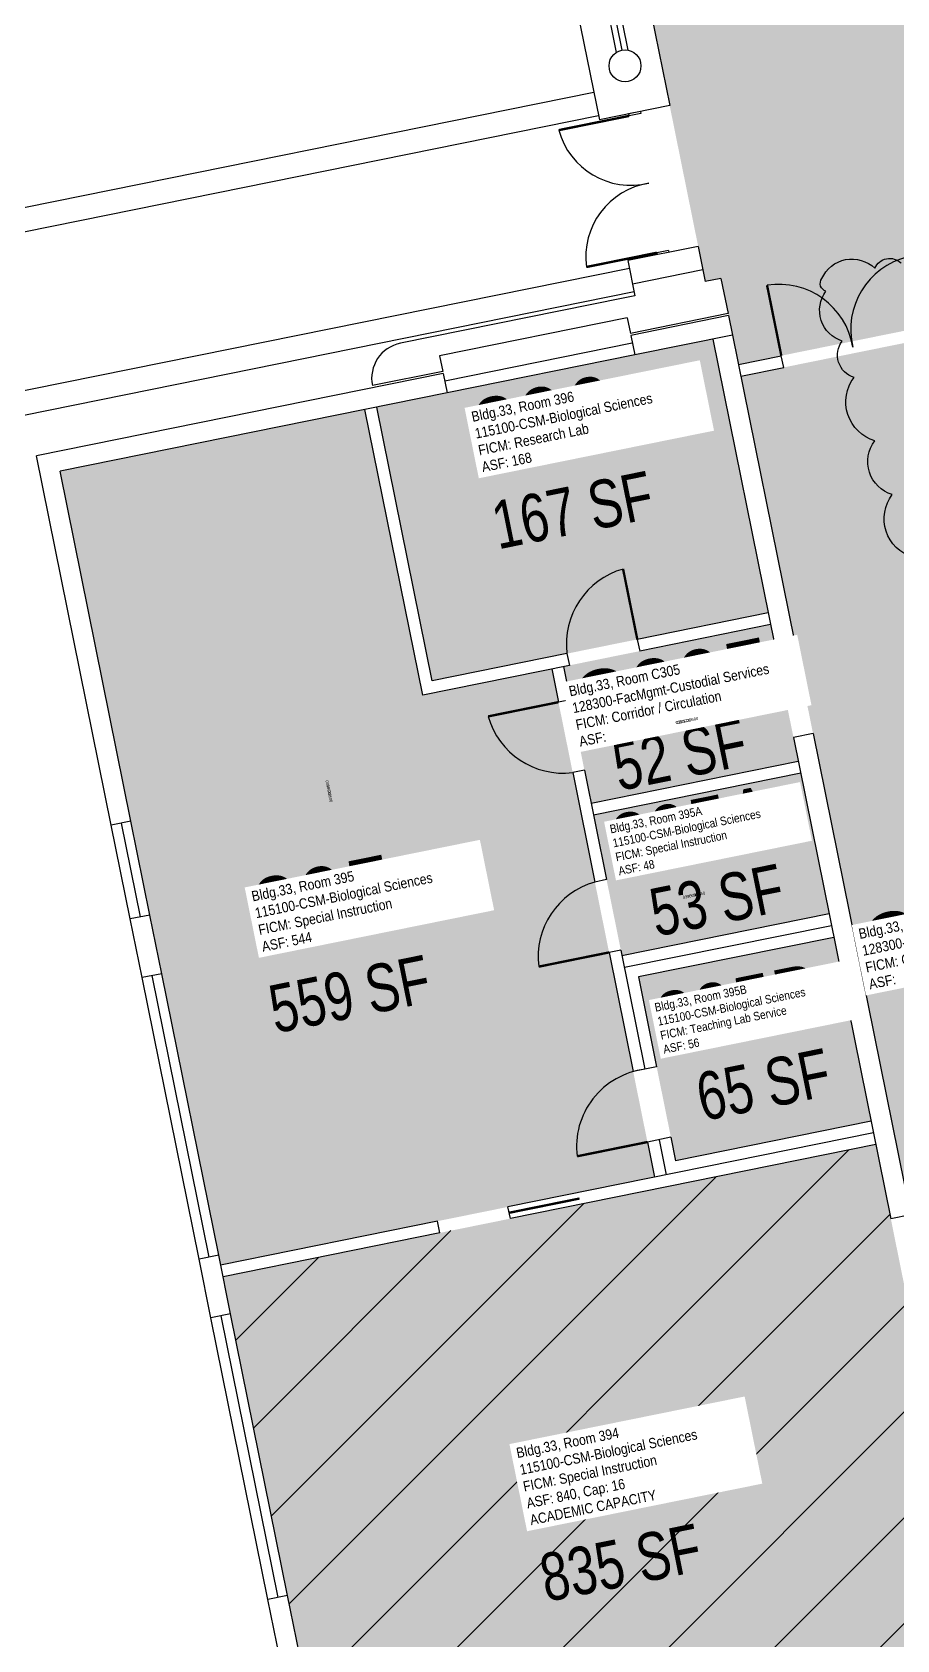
# Model space of a CAD drawing. Header units: inches. Extents: x 0 to 69220337, y 0 to 27683436.
# Drawn here: x 69218583 to 69219017, y 27680484 to 27681290 of the extents above; entities that cross this region are included whole.
import ezdxf
from ezdxf import colors
from ezdxf.entities.mleader import LeaderData, LeaderLine
from ezdxf.enums import TextEntityAlignment as Align
from ezdxf.math import Vec2, Vec3

# ---------------------------------------------------------------- set-up
doc = ezdxf.new("R2010")
doc.units = ezdxf.units.IN
doc.header["$LTSCALE"] = 0.25
doc.header["$MEASUREMENT"] = 0
doc.layers.get('0').update_dxf_attribs({"linetype": 'CONTINUOUS'})
for name, color, linetype in [('A-DOOR', 2, 'CONTINUOUS'), ('A-FLOR', 3, 'CONTINUOUS'), ('A-GLAZ', 1, 'CONTINUOUS'), ('A-IDEN-RNUM', 7, 'CONTINUOUS'), ('A-IDEN-SNUM', 4, 'CONTINUOUS'), ('A-IDEN-VNUM', 4, 'CONTINUOUS'), ('A-WALL', 5, 'CONTINUOUS'), ('AREA-TEXT', 3, 'CONTINUOUS'), ('Rooms-Capacity', 4, 'CONTINUOUS'), ('Rooms-Category-Color', 7, 'CONTINUOUS'), ('Rooms-College-Color', 7, 'CONTINUOUS'), ('Rooms-Department-Color', 7, 'CONTINUOUS'), ('Rooms-Division-Color', 7, 'CONTINUOUS'), ('Rooms-Information', 7, 'CONTINUOUS')]:
    doc.layers.add(name, color=color, linetype=linetype)
doc.layers.add('A-REV', color=1, linetype='CONTINUOUS', true_color=0xff0000)
doc.styles.add('Arial', font='arial.ttf')
doc.styles.add('CP_AREA', font='arial.ttf', dxfattribs={"height": 15})
doc.styles.add('CP_ROOMSNUMBER', font='arial.ttf', dxfattribs={"height": 1})
doc.styles.add('CP_ROOMVNUMBER', font='arial.ttf', dxfattribs={"width": 0.85, "height": 0.075})
doc.styles.get("Standard").update_dxf_attribs({"font": 'arial.ttf'})

# ---------------------------------------------------------------- blocks, each defined once
blk = doc.blocks.new('ProjectRev')
at = {"transparency": 16777216}
blk.add_lwpolyline([(0, 0.122), (-0.1221, -0.0895), (0.1221, -0.0895)], close=True, dxfattribs=at)
at = {"transparency": 16777216, "insert": (-0.1798, -0.1151), "char_height": 0.0625, "width": 0.24749, "attachment_point": 1, "style": 'Arial'}
blk.add_mtext('PJ#', dxfattribs=at)
at = {"transparency": 16777216, "style": 'Arial', "width": 0.75}
blk.add_attdef('YEAR', text='', height=0.0625, dxfattribs=at).set_placement((0, 0), align=Align.MIDDLE_CENTER)
at = {"transparency": 16777216, "style": 'Arial'}
blk.add_attdef('PROJECT', text='', height=0.0625, dxfattribs=at).set_placement((-0.0276, -0.1151), align=Align.TOP_LEFT)

msp = doc.modelspace()

# ---------------------------------------------------------------- hatches: boundary and pattern name
at = {"layer": 'Rooms-Capacity'}
h = msp.add_hatch(dxfattribs=at)
h.set_pattern_fill('ANSI31', color=256, scale=300, style=0)
h.set_pattern_definition([(45, (0, 0), (-26.516504294, 26.516504294), [])])
h.paths.add_polyline_path([(69219006.28, 27680732.63), (69218678.92, 27680666.39), (69218682.68, 27680647.77), (69218711.24, 27680506.63), (69218717.19, 27680477.23), (69218745.75, 27680336.09), (69218750.31, 27680313.54), (69219077.68, 27680379.78)])
at = {"layer": 'Rooms-Category-Color', "true_color": 0xadadad}
h = msp.add_hatch(color=253, dxfattribs=at)
edge = h.paths.add_edge_path()
edge.add_line((69219114.61, 27681373.89), (69219160.32, 27681383.14))
edge.add_line((69219160.32, 27681383.14), (69219161.04, 27681379.57))
edge.add_arc((69219088.96, 27681365.33), 73.48, -82.08758, 11.17356, ccw=False)
edge.add_line((69219099.07, 27681292.56), (69219086.38, 27681355.28))
edge.add_line((69219086.38, 27681355.28), (69219019.75, 27681341.8))
edge.add_line((69219019.75, 27681341.8), (69219004.73, 27681416.02))
edge.add_line((69219004.73, 27681416.02), (69218875.33, 27681389.84))
edge.add_line((69218875.33, 27681389.84), (69218920.76, 27681165.31))
edge.add_line((69218920.76, 27681165.31), (69218928.62, 27681166.9))
edge.add_line((69218928.62, 27681166.9), (69218932.19, 27681149.25))
edge.add_line((69218932.19, 27681149.25), (69218934.37, 27681138.47))
edge.add_line((69218934.37, 27681138.47), (69218937.34, 27681123.8))
edge.add_line((69218937.34, 27681123.8), (69219048.76, 27681146.35))
edge.add_line((69219048.76, 27681146.35), (69219040.22, 27681159.89))
edge.add_line((69219040.22, 27681159.89), (69219038.24, 27681169.69))
edge.add_line((69219038.24, 27681169.69), (69219036.06, 27681180.47))
edge.add_line((69219036.06, 27681180.47), (69219373.23, 27681248.69))
edge.add_line((69219373.23, 27681248.69), (69219349.42, 27681366.35))
edge.add_arc((69219348.48, 27681484.93), 118.59, 112.41891, 270.45843, ccw=False)
edge.add_line((69219303.25, 27681594.56), (69219281.43, 27681702.41))
edge.add_line((69219281.43, 27681702.41), (69218944.26, 27681634.19))
edge.add_line((69218944.26, 27681634.19), (69218934.94, 27681680.26))
edge.add_line((69218934.94, 27681680.26), (69218829.08, 27681658.84))
edge.add_line((69218829.08, 27681658.84), (69218843.35, 27681588.35))
edge.add_line((69218843.35, 27681588.35), (69218835.47, 27681586.76))
edge.add_line((69218835.47, 27681586.76), (69218836.65, 27681580.88))
edge.add_line((69218836.65, 27681580.88), (69218836.67, 27681580.88))
edge.add_line((69218836.67, 27681580.88), (69218875.13, 27681390.82))
edge.add_line((69218875.13, 27681390.82), (69219004.53, 27681417))
edge.add_line((69219004.53, 27681417), (69218993.82, 27681469.93))
edge.add_arc((69219064.98, 27681486.23), 73, 11.41414, 192.89551, ccw=False)
edge.add_line((69219136.54, 27681500.67), (69219152.26, 27681422.97))
edge.add_line((69219152.26, 27681422.97), (69219146.38, 27681421.78))
edge.add_arc((69219154.44, 27681381.95), 40.64, 101.43867, 191.43867)
at = {"layer": 'Rooms-Category-Color', "true_color": 0xe3f498}
for points in [[(69218924.57, 27681136.49), (69218885.36, 27681128.56), (69218791.27, 27681109.52), (69218755.98, 27681102.38), (69218783.76, 27680965.11), (69218952.34, 27680999.22)], [(69218750.1, 27681101.19), (69218597.2, 27681070.25), (69218632.7, 27680894.8), (69218642.22, 27680847.76), (69218648.17, 27680818.35), (69218676.73, 27680677.21), (69218677.73, 27680672.27), (69218895.32, 27680716.3), (69218843.76, 27680971.13), (69218779.07, 27680958.04)], [(69218968.6, 27680918.85), (69218864.71, 27680897.83), (69218878.99, 27680827.26), (69218982.88, 27680848.28)], [(69218985.26, 27680836.52), (69218887.25, 27680816.69), (69218905.89, 27680724.56), (69219003.9, 27680744.39)], [(69219006.28, 27680732.63), (69218678.92, 27680666.39), (69218682.68, 27680647.77), (69218711.24, 27680506.63), (69218717.19, 27680477.23), (69218745.75, 27680336.09), (69218750.31, 27680313.54), (69219077.68, 27680379.78)]]:
    msp.add_hatch(color=61, dxfattribs=at).paths.add_polyline_path(points)
at = {"layer": 'Rooms-Category-Color', "true_color": 0xadadad}
for points in [[(69219155.91, 27680043.58), (69219267.64, 27680066.19), (69219101.34, 27680888.09), (69219093.37, 27680897.21), (69219086.63, 27680930.54), (69219123.45, 27680937.99), (69219106, 27681024.24), (69219069.18, 27681016.79), (69219062.44, 27681050.11), (69219067.46, 27681065.38), (69219052.18, 27681140.92), (69218938.53, 27681117.92)], [(69218953.53, 27680993.34), (69218849.64, 27680972.32), (69218863.52, 27680903.71), (69218967.41, 27680924.74)]]:
    msp.add_hatch(color=253, dxfattribs=at).paths.add_polyline_path(points)
at = {"layer": 'Rooms-College-Color', "true_color": 0xadadad}
h = msp.add_hatch(color=253, dxfattribs=at)
edge = h.paths.add_edge_path()
edge.add_line((69219114.61, 27681373.89), (69219160.32, 27681383.14))
edge.add_line((69219160.32, 27681383.14), (69219161.04, 27681379.57))
edge.add_arc((69219088.96, 27681365.33), 73.48, -82.08758, 11.17356, ccw=False)
edge.add_line((69219099.07, 27681292.56), (69219086.38, 27681355.28))
edge.add_line((69219086.38, 27681355.28), (69219019.75, 27681341.8))
edge.add_line((69219019.75, 27681341.8), (69219004.73, 27681416.02))
edge.add_line((69219004.73, 27681416.02), (69218875.33, 27681389.84))
edge.add_line((69218875.33, 27681389.84), (69218920.76, 27681165.31))
edge.add_line((69218920.76, 27681165.31), (69218928.62, 27681166.9))
edge.add_line((69218928.62, 27681166.9), (69218932.19, 27681149.25))
edge.add_line((69218932.19, 27681149.25), (69218934.37, 27681138.47))
edge.add_line((69218934.37, 27681138.47), (69218937.34, 27681123.8))
edge.add_line((69218937.34, 27681123.8), (69219048.76, 27681146.35))
edge.add_line((69219048.76, 27681146.35), (69219040.22, 27681159.89))
edge.add_line((69219040.22, 27681159.89), (69219038.24, 27681169.69))
edge.add_line((69219038.24, 27681169.69), (69219036.06, 27681180.47))
edge.add_line((69219036.06, 27681180.47), (69219373.23, 27681248.69))
edge.add_line((69219373.23, 27681248.69), (69219349.42, 27681366.35))
edge.add_arc((69219348.48, 27681484.93), 118.59, 112.41891, 270.45843, ccw=False)
edge.add_line((69219303.25, 27681594.56), (69219281.43, 27681702.41))
edge.add_line((69219281.43, 27681702.41), (69218944.26, 27681634.19))
edge.add_line((69218944.26, 27681634.19), (69218934.94, 27681680.26))
edge.add_line((69218934.94, 27681680.26), (69218829.08, 27681658.84))
edge.add_line((69218829.08, 27681658.84), (69218843.35, 27681588.35))
edge.add_line((69218843.35, 27681588.35), (69218835.47, 27681586.76))
edge.add_line((69218835.47, 27681586.76), (69218836.65, 27681580.88))
edge.add_line((69218836.65, 27681580.88), (69218836.67, 27681580.88))
edge.add_line((69218836.67, 27681580.88), (69218875.13, 27681390.82))
edge.add_line((69218875.13, 27681390.82), (69219004.53, 27681417))
edge.add_line((69219004.53, 27681417), (69218993.82, 27681469.93))
edge.add_arc((69219064.98, 27681486.23), 73, 11.41414, 192.89551, ccw=False)
edge.add_line((69219136.54, 27681500.67), (69219152.26, 27681422.97))
edge.add_line((69219152.26, 27681422.97), (69219146.38, 27681421.78))
edge.add_arc((69219154.44, 27681381.95), 40.64, 101.43867, 191.43867)
at = {"layer": 'Rooms-College-Color', "true_color": 0xffe090}
for points in [[(69218924.57, 27681136.49), (69218885.36, 27681128.56), (69218791.27, 27681109.52), (69218755.98, 27681102.38), (69218783.76, 27680965.11), (69218952.34, 27680999.22)], [(69218750.1, 27681101.19), (69218597.2, 27681070.25), (69218632.7, 27680894.8), (69218642.22, 27680847.76), (69218648.17, 27680818.35), (69218676.73, 27680677.21), (69218677.73, 27680672.27), (69218895.32, 27680716.3), (69218843.76, 27680971.13), (69218779.07, 27680958.04)], [(69218968.6, 27680918.85), (69218864.71, 27680897.83), (69218878.99, 27680827.26), (69218982.88, 27680848.28)], [(69218985.26, 27680836.52), (69218887.25, 27680816.69), (69218905.89, 27680724.56), (69219003.9, 27680744.39)], [(69219006.28, 27680732.63), (69218678.92, 27680666.39), (69218682.68, 27680647.77), (69218711.24, 27680506.63), (69218717.19, 27680477.23), (69218745.75, 27680336.09), (69218750.31, 27680313.54), (69219077.68, 27680379.78)]]:
    msp.add_hatch(color=41, dxfattribs=at).paths.add_polyline_path(points)
at = {"layer": 'Rooms-College-Color', "true_color": 0xadadad}
for points in [[(69219155.91, 27680043.58), (69219267.64, 27680066.19), (69219101.34, 27680888.09), (69219093.37, 27680897.21), (69219086.63, 27680930.54), (69219123.45, 27680937.99), (69219106, 27681024.24), (69219069.18, 27681016.79), (69219062.44, 27681050.11), (69219067.46, 27681065.38), (69219052.18, 27681140.92), (69218938.53, 27681117.92)], [(69218953.53, 27680993.34), (69218849.64, 27680972.32), (69218863.52, 27680903.71), (69218967.41, 27680924.74)]]:
    msp.add_hatch(color=253, dxfattribs=at).paths.add_polyline_path(points)
at = {"layer": 'Rooms-Department-Color', "true_color": 0xacacac}
h = msp.add_hatch(color=253, dxfattribs=at)
edge = h.paths.add_edge_path()
edge.add_line((69219114.61, 27681373.89), (69219160.32, 27681383.14))
edge.add_line((69219160.32, 27681383.14), (69219161.04, 27681379.57))
edge.add_arc((69219088.96, 27681365.33), 73.48, -82.08758, 11.17356, ccw=False)
edge.add_line((69219099.07, 27681292.56), (69219086.38, 27681355.28))
edge.add_line((69219086.38, 27681355.28), (69219019.75, 27681341.8))
edge.add_line((69219019.75, 27681341.8), (69219004.73, 27681416.02))
edge.add_line((69219004.73, 27681416.02), (69218875.33, 27681389.84))
edge.add_line((69218875.33, 27681389.84), (69218920.76, 27681165.31))
edge.add_line((69218920.76, 27681165.31), (69218928.62, 27681166.9))
edge.add_line((69218928.62, 27681166.9), (69218932.19, 27681149.25))
edge.add_line((69218932.19, 27681149.25), (69218934.37, 27681138.47))
edge.add_line((69218934.37, 27681138.47), (69218937.34, 27681123.8))
edge.add_line((69218937.34, 27681123.8), (69219048.76, 27681146.35))
edge.add_line((69219048.76, 27681146.35), (69219040.22, 27681159.89))
edge.add_line((69219040.22, 27681159.89), (69219038.24, 27681169.69))
edge.add_line((69219038.24, 27681169.69), (69219036.06, 27681180.47))
edge.add_line((69219036.06, 27681180.47), (69219373.23, 27681248.69))
edge.add_line((69219373.23, 27681248.69), (69219349.42, 27681366.35))
edge.add_arc((69219348.48, 27681484.93), 118.59, 112.41891, 270.45843, ccw=False)
edge.add_line((69219303.25, 27681594.56), (69219281.43, 27681702.41))
edge.add_line((69219281.43, 27681702.41), (69218944.26, 27681634.19))
edge.add_line((69218944.26, 27681634.19), (69218934.94, 27681680.26))
edge.add_line((69218934.94, 27681680.26), (69218829.08, 27681658.84))
edge.add_line((69218829.08, 27681658.84), (69218843.35, 27681588.35))
edge.add_line((69218843.35, 27681588.35), (69218835.47, 27681586.76))
edge.add_line((69218835.47, 27681586.76), (69218836.65, 27681580.88))
edge.add_line((69218836.65, 27681580.88), (69218836.67, 27681580.88))
edge.add_line((69218836.67, 27681580.88), (69218875.13, 27681390.82))
edge.add_line((69218875.13, 27681390.82), (69219004.53, 27681417))
edge.add_line((69219004.53, 27681417), (69218993.82, 27681469.93))
edge.add_arc((69219064.98, 27681486.23), 73, 11.41414, 192.89551, ccw=False)
edge.add_line((69219136.54, 27681500.67), (69219152.26, 27681422.97))
edge.add_line((69219152.26, 27681422.97), (69219146.38, 27681421.78))
edge.add_arc((69219154.44, 27681381.95), 40.64, 101.43867, 191.43867)
at = {"layer": 'Rooms-Department-Color', "true_color": 0xffe090}
for points in [[(69218924.57, 27681136.49), (69218885.36, 27681128.56), (69218791.27, 27681109.52), (69218755.98, 27681102.38), (69218783.76, 27680965.11), (69218952.34, 27680999.22)], [(69218750.1, 27681101.19), (69218597.2, 27681070.25), (69218632.7, 27680894.8), (69218642.22, 27680847.76), (69218648.17, 27680818.35), (69218676.73, 27680677.21), (69218677.73, 27680672.27), (69218895.32, 27680716.3), (69218843.76, 27680971.13), (69218779.07, 27680958.04)], [(69218968.6, 27680918.85), (69218864.71, 27680897.83), (69218878.99, 27680827.26), (69218982.88, 27680848.28)], [(69218985.26, 27680836.52), (69218887.25, 27680816.69), (69218905.89, 27680724.56), (69219003.9, 27680744.39)], [(69219006.28, 27680732.63), (69218678.92, 27680666.39), (69218682.68, 27680647.77), (69218711.24, 27680506.63), (69218717.19, 27680477.23), (69218745.75, 27680336.09), (69218750.31, 27680313.54), (69219077.68, 27680379.78)]]:
    msp.add_hatch(color=41, dxfattribs=at).paths.add_polyline_path(points)
at = {"layer": 'Rooms-Department-Color', "true_color": 0xacacac}
for points in [[(69219155.91, 27680043.58), (69219267.64, 27680066.19), (69219101.34, 27680888.09), (69219093.37, 27680897.21), (69219086.63, 27680930.54), (69219123.45, 27680937.99), (69219106, 27681024.24), (69219069.18, 27681016.79), (69219062.44, 27681050.11), (69219067.46, 27681065.38), (69219052.18, 27681140.92), (69218938.53, 27681117.92)], [(69218953.53, 27680993.34), (69218849.64, 27680972.32), (69218863.52, 27680903.71), (69218967.41, 27680924.74)]]:
    msp.add_hatch(color=253, dxfattribs=at).paths.add_polyline_path(points)
at = {"layer": 'Rooms-Division-Color', "true_color": 0xadadad}
h = msp.add_hatch(color=253, dxfattribs=at)
edge = h.paths.add_edge_path()
edge.add_line((69219114.61, 27681373.89), (69219160.32, 27681383.14))
edge.add_line((69219160.32, 27681383.14), (69219161.04, 27681379.57))
edge.add_arc((69219088.96, 27681365.33), 73.48, -82.08758, 11.17356, ccw=False)
edge.add_line((69219099.07, 27681292.56), (69219086.38, 27681355.28))
edge.add_line((69219086.38, 27681355.28), (69219019.75, 27681341.8))
edge.add_line((69219019.75, 27681341.8), (69219004.73, 27681416.02))
edge.add_line((69219004.73, 27681416.02), (69218875.33, 27681389.84))
edge.add_line((69218875.33, 27681389.84), (69218920.76, 27681165.31))
edge.add_line((69218920.76, 27681165.31), (69218928.62, 27681166.9))
edge.add_line((69218928.62, 27681166.9), (69218932.19, 27681149.25))
edge.add_line((69218932.19, 27681149.25), (69218934.37, 27681138.47))
edge.add_line((69218934.37, 27681138.47), (69218937.34, 27681123.8))
edge.add_line((69218937.34, 27681123.8), (69219048.76, 27681146.35))
edge.add_line((69219048.76, 27681146.35), (69219040.22, 27681159.89))
edge.add_line((69219040.22, 27681159.89), (69219038.24, 27681169.69))
edge.add_line((69219038.24, 27681169.69), (69219036.06, 27681180.47))
edge.add_line((69219036.06, 27681180.47), (69219373.23, 27681248.69))
edge.add_line((69219373.23, 27681248.69), (69219349.42, 27681366.35))
edge.add_arc((69219348.48, 27681484.93), 118.59, 112.41891, 270.45843, ccw=False)
edge.add_line((69219303.25, 27681594.56), (69219281.43, 27681702.41))
edge.add_line((69219281.43, 27681702.41), (69218944.26, 27681634.19))
edge.add_line((69218944.26, 27681634.19), (69218934.94, 27681680.26))
edge.add_line((69218934.94, 27681680.26), (69218829.08, 27681658.84))
edge.add_line((69218829.08, 27681658.84), (69218843.35, 27681588.35))
edge.add_line((69218843.35, 27681588.35), (69218835.47, 27681586.76))
edge.add_line((69218835.47, 27681586.76), (69218836.65, 27681580.88))
edge.add_line((69218836.65, 27681580.88), (69218836.67, 27681580.88))
edge.add_line((69218836.67, 27681580.88), (69218875.13, 27681390.82))
edge.add_line((69218875.13, 27681390.82), (69219004.53, 27681417))
edge.add_line((69219004.53, 27681417), (69218993.82, 27681469.93))
edge.add_arc((69219064.98, 27681486.23), 73, 11.41414, 192.89551, ccw=False)
edge.add_line((69219136.54, 27681500.67), (69219152.26, 27681422.97))
edge.add_line((69219152.26, 27681422.97), (69219146.38, 27681421.78))
edge.add_arc((69219154.44, 27681381.95), 40.64, 101.43867, 191.43867)
at = {"layer": 'Rooms-Division-Color', "true_color": 0xffe090}
for points in [[(69218924.57, 27681136.49), (69218885.36, 27681128.56), (69218791.27, 27681109.52), (69218755.98, 27681102.38), (69218783.76, 27680965.11), (69218952.34, 27680999.22)], [(69218750.1, 27681101.19), (69218597.2, 27681070.25), (69218632.7, 27680894.8), (69218642.22, 27680847.76), (69218648.17, 27680818.35), (69218676.73, 27680677.21), (69218677.73, 27680672.27), (69218895.32, 27680716.3), (69218843.76, 27680971.13), (69218779.07, 27680958.04)], [(69218968.6, 27680918.85), (69218864.71, 27680897.83), (69218878.99, 27680827.26), (69218982.88, 27680848.28)], [(69218985.26, 27680836.52), (69218887.25, 27680816.69), (69218905.89, 27680724.56), (69219003.9, 27680744.39)], [(69219006.28, 27680732.63), (69218678.92, 27680666.39), (69218682.68, 27680647.77), (69218711.24, 27680506.63), (69218717.19, 27680477.23), (69218745.75, 27680336.09), (69218750.31, 27680313.54), (69219077.68, 27680379.78)]]:
    msp.add_hatch(color=41, dxfattribs=at).paths.add_polyline_path(points)
at = {"layer": 'Rooms-Division-Color', "true_color": 0xadadad}
for points in [[(69219155.91, 27680043.58), (69219267.64, 27680066.19), (69219101.34, 27680888.09), (69219093.37, 27680897.21), (69219086.63, 27680930.54), (69219123.45, 27680937.99), (69219106, 27681024.24), (69219069.18, 27681016.79), (69219062.44, 27681050.11), (69219067.46, 27681065.38), (69219052.18, 27681140.92), (69218938.53, 27681117.92)], [(69218953.53, 27680993.34), (69218849.64, 27680972.32), (69218863.52, 27680903.71), (69218967.41, 27680924.74)]]:
    msp.add_hatch(color=253, dxfattribs=at).paths.add_polyline_path(points)

# ---------------------------------------------------------------- linework, layer by layer
at = {"layer": 'A-DOOR', "const_width": 1.2, "elevation": 0}
for points in [[(69218882.53, 27681248.37), (69218847.24, 27681241.23)], [(69218896.41, 27681179.76), (69218861.12, 27681172.62)], [(69218891.75, 27680733.94), (69218856.46, 27680726.8)]]:
    msp.add_lwpolyline(points, dxfattribs=at)
at = {"layer": 'A-DOOR', "const_width": 1.2}
for points in [[(69218958.88, 27681128.16), (69218951.74, 27681163.45)], [(69218886.67, 27680985.93), (69218879.53, 27681021.22)], [(69218847.13, 27680954.46), (69218811.84, 27680947.32)], [(69218872.51, 27680829.01), (69218837.23, 27680821.87)], [(69218822.4, 27680698.49), (69218857.69, 27680705.63)]]:
    msp.add_lwpolyline(points, dxfattribs=at)
at = {"layer": 'A-DOOR'}
for centre, radius, start, end in [((69218883.49, 27681251.18, 0), 37.59, 195.33959, 283.7258), ((69218898.39, 27681177.55, 0), 37.59, 99.15154, 187.53775), ((69219031.22, 27681141.27), 37.53, 103.72928, 193.72928), ((69218957.71, 27681126.4), 37.53, 9.14806, 99.14806), ((69218890.21, 27680983.59), 39.12, 105.83737, 187.03996), ((69218849.47, 27680958), 39.12, 195.83737, 277.03996), ((69218876.05, 27680826.67), 39.12, 105.83737, 187.03996), ((69218895.28, 27680731.6, 0), 39.12, 97.03996, 187.03996)]:
    msp.add_arc(centre, radius, start, end, dxfattribs=at)
at = {"layer": 'A-FLOR'}
for p, q in [((69218836.67, 27681580.88, 0), (69218902.91, 27681253.52, 0)), ((69218801.39, 27681573.74, 0), (69218867.63, 27681246.38, 0)), ((69218902.91, 27681253.52), (69218867.63, 27681246.38))]:
    msp.add_line(p, q, dxfattribs=at)
at = {"layer": 'A-GLAZ'}
for p, q in [((69218838.98, 27681463.59, 0), (69218876.1, 27681280.14, 0)), ((69218842.04, 27681463.62, 0), (69218878.92, 27681281.31, 0)), ((69218844.86, 27681464.78, 0), (69218881.98, 27681281.33, 0)), ((69218632.42, 27680845.78), (69218622.9, 27680892.82)), ((69218627.8, 27680893.81), (69218637.32, 27680846.77)), ((69218642.22, 27680847.76), (69218632.7, 27680894.8)), ((69218666.93, 27680675.23), (69218638.37, 27680816.37)), ((69218643.27, 27680817.36), (69218671.83, 27680676.22)), ((69218676.73, 27680677.21), (69218648.17, 27680818.35)), ((69218701.44, 27680504.65), (69218672.88, 27680645.79)), ((69218677.78, 27680646.78), (69218706.34, 27680505.64)), ((69218711.24, 27680506.63), (69218682.68, 27680647.77))]:
    msp.add_line(p, q, dxfattribs=at)
at = {"layer": 'A-REV'}
msp.add_lwpolyline([(69219024.7, 27681027.19, -0.520567), (69219014.49, 27681058.52, -0.520567), (69219005.72, 27681085.48, -0.520567), (69218995.36, 27681117.27, -0.520567), (69218989.42, 27681135.52, -0.520567), (69218981.29, 27681160.47, -0.520567), (69218979.23, 27681166.79, -0.520567), (69219005.76, 27681172.03, -0.520567), (69219018.93, 27681174.64, -0.520567)], format="xyb", dxfattribs=at)
at = {"layer": 'A-WALL'}
for p, q in [((69218864.84, 27681260.14), (69218430.57, 27681172.27)), ((69218867.22, 27681248.38), (69218432.95, 27681160.51)), ((69218888.21, 27681250.54), (69218882.33, 27681249.35)), ((69218882.33, 27681249.35, 0), (69218882.53, 27681248.37, 0)), ((69218888.41, 27681249.56), (69218882.53, 27681248.37)), ((69218888.21, 27681250.54, 0), (69218888.41, 27681249.56, 0)), ((69218917.19, 27681182.95), (69218881.91, 27681175.81)), ((69218917.19, 27681182.95, 0), (69218920.76, 27681165.31, 0)), ((69218881.91, 27681175.81, 0), (69218885.48, 27681158.17, 0)), ((69218902.29, 27681180.95), (69218896.41, 27681179.76)), ((69218896.41, 27681179.76, 0), (69218896.61, 27681178.78, 0)), ((69218902.29, 27681180.95, 0), (69218902.49, 27681179.97, 0)), ((69218882.69, 27681171.93), (69218448.42, 27681084.06)), ((69218919.57, 27681171.19), (69218884.29, 27681164.05)), ((69218919.55, 27681171.18), (69218920.74, 27681165.3)), ((69218928.62, 27681166.9), (69218920.74, 27681165.3)), ((69218928.62, 27681166.9), (69218932.19, 27681149.25, 0)), ((69218885.07, 27681160.17), (69218450.8, 27681072.3)), ((69218885.49, 27681158.17), (69218879.61, 27681156.98)), ((69218879.61, 27681156.98), (69218767.87, 27681134.37)), ((69218932.19, 27681149.25), (69218883.18, 27681139.34)), ((69218881.59, 27681147.18), (69218787.5, 27681128.14)), ((69218881.59, 27681147.18), (69218883.18, 27681139.34)), ((69218932.39, 27681148.23), (69218883.39, 27681138.31)), ((69218932.39, 27681148.23, 0), (69218934.37, 27681138.47, 0)), ((69218884.17, 27681134.44), (69218790.08, 27681115.4)), ((69218883.39, 27681138.31), (69218885.36, 27681128.56)), ((69218934.37, 27681138.47), (69218885.36, 27681128.56)), ((69218924.57, 27681136.49, 0), (69218955.47, 27680983.74, 0)), ((69218934.37, 27681138.47, 0), (69218965.28, 27680985.72, 0)), ((69218787.5, 27681128.14), (69218789.09, 27681120.3)), ((69218885.36, 27681128.56), (69218791.27, 27681109.52)), ((69218937.34, 27681123.8), (69218958.88, 27681128.16)), ((69218960.07, 27681122.28), (69218958.88, 27681128.16)), ((69218789.29, 27681119.28), (69218585.43, 27681078.03)), ((69218789.09, 27681120.3), (69218753.8, 27681113.16)), ((69218789.29, 27681119.28), (69218791.27, 27681109.52)), ((69218938.53, 27681117.92), (69218960.07, 27681122.28)), ((69218791.27, 27681109.52), (69218597.2, 27681070.25)), ((69218779.07, 27680958.04), (69218750.1, 27681101.19)), ((69218783.76, 27680965.11), (69218755.98, 27681102.38)), ((69218622.9, 27680892.82), (69218585.43, 27681078.03)), ((69218632.7, 27680894.8), (69218597.2, 27681070.25)), ((69218952.34, 27680999.22), (69218886.67, 27680985.93)), ((69218953.53, 27680993.34), (69218887.86, 27680980.05)), ((69218886.67, 27680985.93, 0), (69218887.86, 27680980.05, 0)), ((69218965.28, 27680985.72), (69218955.47, 27680983.74)), ((69218852.58, 27680972.91), (69218779.07, 27680958.04)), ((69218851.39, 27680978.8), (69218783.76, 27680965.11)), ((69218849.64, 27680972.32, 0), (69218853.01, 27680955.65, 0)), ((69218851.39, 27680978.8, 0), (69218852.58, 27680972.91, 0)), ((69218843.76, 27680971.13, 0), (69218847.13, 27680954.46, 0)), ((69218853.01, 27680955.65), (69218847.13, 27680954.46)), ((69218974.8, 27680938.68), (69218964.99, 27680936.69)), ((69218964.99, 27680936.69, 0), (69219013.82, 27680695.38, 0)), ((69218974.8, 27680938.68, 0), (69219023.62, 27680697.37, 0)), ((69218967.41, 27680924.74), (69218863.52, 27680903.71)), ((69218860.15, 27680920.37), (69218854.27, 27680919.18)), ((69218854.27, 27680919.18, 0), (69218865.37, 27680864.3, 0)), ((69218860.15, 27680920.37, 0), (69218871.25, 27680865.49, 0)), ((69218968.6, 27680918.85), (69218864.71, 27680897.83)), ((69218632.7, 27680894.8), (69218622.9, 27680892.82)), ((69218871.25, 27680865.49), (69218865.37, 27680864.3)), ((69218642.22, 27680847.76), (69218632.42, 27680845.78)), ((69218638.37, 27680816.37), (69218632.42, 27680845.78)), ((69218648.17, 27680818.35), (69218642.22, 27680847.76)), ((69218982.88, 27680848.28), (69218878.99, 27680827.26)), ((69218984.07, 27680842.4), (69218880.18, 27680821.38)), ((69218985.26, 27680836.52), (69218887.25, 27680816.69, 0)), ((69218878.39, 27680830.2), (69218872.51, 27680829.01)), ((69218872.51, 27680829.01, 0), (69218884.61, 27680769.23, 0)), ((69218878.39, 27680830.2, 0), (69218890.49, 27680770.42, 0)), ((69218648.17, 27680818.35), (69218638.37, 27680816.37)), ((69218887.25, 27680816.69, 0), (69218896.37, 27680771.61, 0)), ((69218896.37, 27680771.61), (69218884.61, 27680769.23)), ((69219005.09, 27680738.51), (69218821.81, 27680701.43)), ((69219003.9, 27680744.39), (69218905.89, 27680724.56, 0)), ((69219006.28, 27680732.63), (69218823, 27680695.55)), ((69218903.51, 27680736.32), (69218891.75, 27680733.94)), ((69218891.75, 27680733.94, 0), (69218895.32, 27680716.3, 0)), ((69218897.63, 27680735.13, 0), (69218901.2, 27680717.49, 0)), ((69218903.51, 27680736.32, 0), (69218905.89, 27680724.56, 0)), ((69218823, 27680695.55), (69218821.81, 27680701.43)), ((69218786.52, 27680694.29), (69218677.73, 27680672.27)), ((69218787.71, 27680688.41), (69218786.52, 27680694.29)), ((69219023.62, 27680697.37), (69219013.82, 27680695.38)), ((69218787.71, 27680688.41), (69218678.92, 27680666.39)), ((69218676.73, 27680677.21), (69218666.93, 27680675.23)), ((69218672.88, 27680645.79), (69218666.93, 27680675.23)), ((69218682.68, 27680647.77), (69218676.73, 27680677.21)), ((69218682.68, 27680647.77), (69218672.88, 27680645.79)), ((69218711.24, 27680506.63), (69218701.44, 27680504.65)), ((69218707.39, 27680475.24), (69218701.44, 27680504.65)), ((69218717.19, 27680477.23), (69218711.24, 27680506.63))]:
    msp.add_line(p, q, dxfattribs=at)
msp.add_circle((69218880.51, 27681273.47), 8, dxfattribs=at)
msp.add_arc((69218771.44, 27681116.73), 18, 101.43867, 191.43867, dxfattribs=at)

# ---------------------------------------------------------------- texts
at = {"layer": 'A-IDEN-RNUM', "style": 'CP_ROOMSNUMBER'}
for s, rotation, p in [('0396-00', 281.43867, (69218827.79, 27681085.73)), ('C305-00', 11.43867, (69218906.03, 27680943.37)), ('0395-00', 281.43867, (69218730.3, 27680915.11)), ('0395-A0', 11.43867, (69218909.62, 27680855.86)), ('0395-B0', 11.43867, (69218913.96, 27680792.46)), ('0394-00', 281.43867, (69218865.58, 27680561.33))]:
    msp.add_text(s, height=1.44, rotation=rotation, dxfattribs=at).set_placement(p)
at = {"layer": 'A-IDEN-SNUM', "style": 'CP_ROOMSNUMBER'}
for s, rotation, p in [('0330039600', 281.43867, (69218827.79, 27681085.73)), ('0330C30500', 11.43867, (69218906.03, 27680943.37)), ('0330039500', 281.43867, (69218730.3, 27680915.11)), ('03300395A0', 11.43867, (69218909.62, 27680855.86)), ('03300395B0', 11.43867, (69218913.96, 27680792.46)), ('0330039400', 281.43867, (69218865.58, 27680561.33))]:
    msp.add_text(s, height=1.44, rotation=rotation, dxfattribs=at).set_placement(p)
at = {"layer": 'A-IDEN-VNUM', "style": 'CP_ROOMVNUMBER', "width": 0.85}
for s, height, p in [('396', 36, (69218809.21, 27681069.67)), ('C305', 36, (69218858.07, 27680932.05)), ('395A', 30, (69218877.65, 27680867.58)), ('395', 36, (69218698.94, 27680829.25)), ('C304', 36, (69219003.38, 27680810.41)), ('395B', 30, (69218900.12, 27680778.18)), ('394', 36, (69218833.41, 27680541.78))]:
    msp.add_text(s, height=height, rotation=11.43867, dxfattribs=at).set_placement(p)
at = {"layer": 'AREA-TEXT', "style": 'CP_AREA', "width": 0.75}
for s, p in [('167 SF', (69218854.16, 27681050.8)), ('52 SF', (69218907.98, 27680928.31)), ('53 SF', (69218926.51, 27680855.26)), ('559 SF', (69218742.41, 27680808.17)), ('65 SF', (69218949.85, 27680762.77)), ('835 SF', (69218878.3, 27680523.09))]:
    msp.add_text(s, height=24, rotation=11.43867, dxfattribs=at).set_placement(p, align=Align.MIDDLE_CENTER)

# ---------------------------------------------------------------- leaders
at = {"layer": 'A-REV'}
ml = msp.add_multileader_block('Standard', dxfattribs=at)
ml.set_content('ProjectRev', color=256, scale=300)
ml.set_attribute('YEAR', '2018', width=0)
ml.set_attribute('PROJECT', '5734', width=0)
ml.set_leader_properties()
ml.build(insert=Vec2(0, 0))
ml.multileader.update_dxf_attribs({"text_right_attachment_type": 6, "dogleg_length": 0.25, "arrow_head_size": 37.5, "scale": 300})
ctx = ml.context
ctx.base_point, ctx.scale, ctx.char_height, ctx.arrow_head_size, ctx.landing_gap_size, ctx.plane_origin, ctx.plane_x_axis, ctx.plane_y_axis = Vec3(69219560.97, 27681049.26), 300, 54, 37.5, 27, Vec3(69219449.96, 27680920.16), Vec3(0.980138, 0.198319), Vec3(-0.198319, 0.980138)
ctx.right_attachment = 6
notes = []
notes.append((ctx, [(0, (0, 0, 0), (0, 0), (1, 0), 1, [])]))
ctx.block.insert, ctx.block.rotation = Vec3(69219590.04, 27681065.41), 0.199642
for ctx, leaders in notes:
    for number, flags, end, landing, length, lines in leaders:
        leader = LeaderData()
        leader.index, (leader.has_last_leader_line, leader.has_dogleg_vector, leader.attachment_direction) = number, flags
        leader.last_leader_point, leader.dogleg_vector, leader.dogleg_length = Vec3(end), Vec3(landing), length
        for number, points, colour, breaks in lines:
            line = LeaderLine()
            line.index, line.vertices, line.color, line.breaks = number, Vec3.list(points), colors.encode_raw_color(colour), breaks
            leader.lines.append(line)
        ctx.leaders.append(leader)

# ---------------------------------------------------------------- next in the draw order: texts
at = {"layer": 'Rooms-Information', "attachment_point": 7, "rotation": 11.43867, "style": 'CP_ROOMVNUMBER', "bg_fill": 3, "box_fill_scale": 1.5, "bg_fill_color": 256, "bg_fill_true_color": 13158600, "bg_fill_transparency": 0}
for s, insert, char_height, width in [('Bldg.33, Room 396^M^J115100-CSM-Biological Sciences^M^JFICM: Research Lab^M^JASF: 168', (69218809.21, 27681069.67), 5.1429, 115.2), ('Bldg.33, Room C305^M^J128300-FacMgmt-Custodial Services^M^JFICM: Corridor / Circulation^M^JASF: ', (69218858.07, 27680932.05), 5.1429, 115.2), ('Bldg.33, Room 395A^M^J115100-CSM-Biological Sciences^M^JFICM: Special Instruction^M^JASF: 48', (69218877.65, 27680867.58), 4.2857, 96), ('Bldg.33, Room 395^M^J115100-CSM-Biological Sciences^M^JFICM: Special Instruction^M^JASF: 544', (69218698.94, 27680829.25), 5.1429, 115.2), ('Bldg.33, Room 395B^M^J115100-CSM-Biological Sciences^M^JFICM: Teaching Lab Service^M^JASF: 56', (69218900.12, 27680778.18), 4.2857, 96), ('Bldg.33, Room 394^M^J115100-CSM-Biological Sciences^M^JFICM: Special Instruction^M^JASF: 840, Cap: 16^M^JACADEMIC CAPACITY', (69218833.41, 27680541.78), 5.14286, 115.2)]:
    msp.add_mtext(s, dxfattribs=dict(at, insert=insert, char_height=char_height, width=width))

# ---------------------------------------------------------------- next in the draw order: texts
at = {"layer": 'Rooms-Information', "insert": (69219003.38, 27680810.41), "char_height": 5.1429, "width": 115.2, "attachment_point": 7, "rotation": 11.43867, "style": 'CP_ROOMVNUMBER', "bg_fill": 3, "box_fill_scale": 1.5, "bg_fill_color": 256, "bg_fill_true_color": 13158600, "bg_fill_transparency": 0}
msp.add_mtext('Bldg.33, Room C304^M^J128300-FacMgmt-Custodial Services^M^JFICM: Corridor / Circulation^M^JASF: ', dxfattribs=at)

doc.saveas('drawing.dxf')
